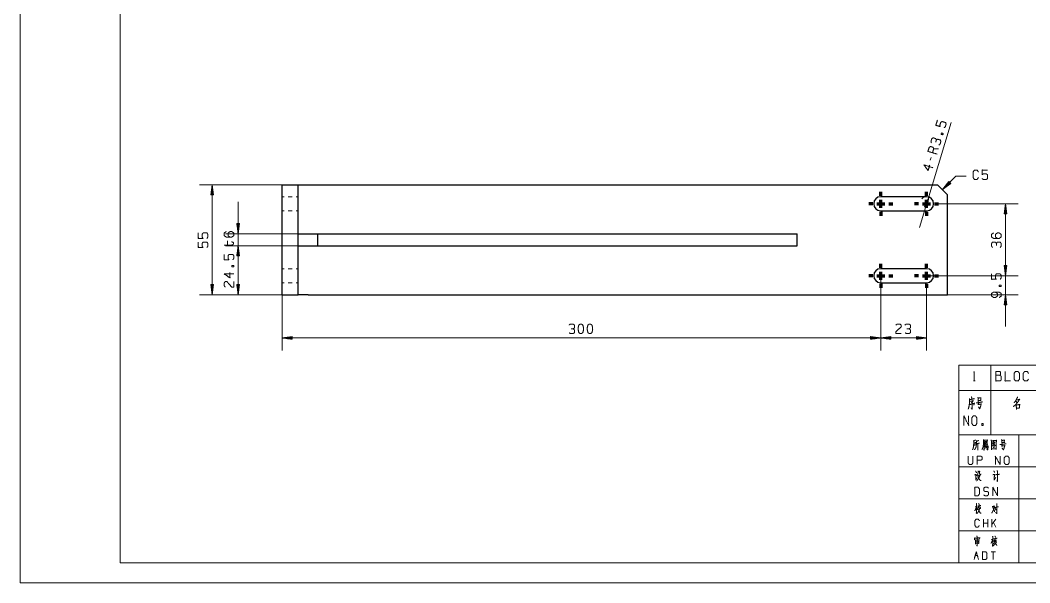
# Model space of a CAD drawing. Header units: millimetres. Extents: x 0 to 420, y 0 to 297.
# Drawn here: x 0 to 252.8, y 0 to 140.7 of the extents above; entities that cross this region are included whole.
import ezdxf

# ---------------------------------------------------------------- set-up
doc = ezdxf.new("R2010")
doc.units = ezdxf.units.MM
doc.layers.add('1', color=7, linetype='Continuous', true_color=0xffffff)

msp = doc.modelspace()

# ---------------------------------------------------------------- linework, layer by layer
at = {"layer": '1', "color": 132, "linetype": 'Continuous', "lineweight": 18}
for p, q in [((0, 297), (0, 0)), ((25, 292), (25, 5)), ((235, 37), (235, 5)), ((235, 37), (415, 37)), ((250, 37), (250, 5)), ((235, 29), (415, 29)), ((235, 21), (285, 21)), ((235, 13), (285, 13)), ((25, 5), (415, 5)), ((235, 5), (415, 5)), ((0, 0), (420, 0))]:
    msp.add_line(p, q, dxfattribs=at)
at = {"layer": '1', "color": 13, "linetype": 'Continuous', "lineweight": 18}
for p, q in [((225.17, 88.9), (233.09, 115.16)), ((234.28, 101.69), (230.93, 98.34)), ((234.28, 101.69), (236.82, 101.69)), ((65.56, 99.57), (44.89, 99.57)), ((48.07, 99.57), (47.73, 97.03)), ((47.94, 97.03), (47.94, 98.61)), ((47.99, 97.03), (47.99, 99)), ((48.04, 97.03), (48.04, 99.38)), ((48.4, 97.03), (48.07, 99.57)), ((48.07, 72.07), (48.07, 99.57)), ((48.09, 97.03), (48.09, 99.38)), ((48.14, 97.03), (48.14, 99)), ((48.19, 97.03), (48.19, 98.61)), ((232.49, 100.38), (230.93, 98.34)), ((230.93, 98.34), (232.97, 99.9)), ((232.71, 100.16), (231.05, 98.5)), ((232.75, 100.12), (231.09, 98.46)), ((232.68, 100.19), (231.29, 98.81)), ((232.78, 100.09), (231.4, 98.7)), ((232.64, 100.23), (231.53, 99.11)), ((232.82, 100.05), (231.71, 98.94)), ((232.61, 100.26), (231.76, 99.42)), ((232.57, 100.3), (232, 99.73)), ((232.86, 100.01), (232.02, 99.17)), ((232.53, 100.34), (232.24, 100.04)), ((232.89, 99.98), (232.32, 99.41)), ((232.5, 100.37), (232.47, 100.35)), ((232.5, 100.37), (232.47, 100.35)), ((232.97, 99.9), (232.49, 100.38)), ((232.93, 99.94), (232.63, 99.65)), ((232.96, 99.91), (232.94, 99.88)), ((232.96, 99.91), (232.94, 99.88)), ((47.73, 97.03), (48.4, 97.03)), ((47.74, 97.03), (47.74, 97.07)), ((47.74, 97.03), (47.74, 97.07)), ((47.79, 97.03), (47.79, 97.45)), ((47.84, 97.03), (47.84, 97.84)), ((47.89, 97.03), (47.89, 98.22)), ((48.25, 97.03), (48.25, 98.22)), ((48.3, 97.03), (48.3, 97.84)), ((48.35, 97.03), (48.35, 97.45)), ((48.4, 97.03), (48.4, 97.07)), ((48.4, 97.03), (48.4, 97.07)), ((227.46, 96.5), (226.4, 94.16)), ((226.7, 94.08), (227.38, 96.32)), ((226.75, 94.06), (227.43, 96.31)), ((227.05, 93.97), (227.46, 96.5)), ((54.56, 76.39), (54.56, 95.26)), ((226.4, 94.16), (227.05, 93.97)), ((226.41, 94.16), (226.42, 94.19)), ((226.41, 94.16), (226.42, 94.19)), ((226.46, 94.15), (226.58, 94.55)), ((226.51, 94.13), (226.74, 94.9)), ((226.55, 94.12), (226.9, 95.26)), ((226.6, 94.1), (227.06, 95.61)), ((226.65, 94.09), (227.22, 95.97)), ((226.8, 94.05), (227.36, 95.92)), ((226.85, 94.03), (227.3, 95.54)), ((226.9, 94.02), (227.24, 95.16)), ((226.94, 94), (227.18, 94.77)), ((226.99, 93.99), (227.11, 94.39)), ((227.04, 93.97), (227.05, 94)), ((227.04, 93.97), (227.05, 94)), ((229.95, 94.82), (249.86, 94.82)), ((246.69, 94.82), (246.36, 92.28)), ((246.56, 92.28), (246.56, 93.86)), ((246.61, 92.28), (246.61, 94.25)), ((246.66, 92.28), (246.66, 94.63)), ((247.02, 92.28), (246.69, 94.82)), ((246.69, 76.82), (246.69, 94.82)), ((246.71, 92.28), (246.71, 94.63)), ((246.77, 92.28), (246.77, 94.25)), ((246.82, 92.28), (246.82, 93.86)), ((246.36, 92.28), (246.36, 92.32)), ((246.36, 92.28), (246.36, 92.32)), ((246.36, 92.28), (247.02, 92.28)), ((246.41, 92.28), (246.41, 92.7)), ((246.46, 92.28), (246.46, 93.09)), ((246.51, 92.28), (246.51, 93.47)), ((246.87, 92.28), (246.87, 93.47)), ((246.92, 92.28), (246.92, 93.09)), ((246.97, 92.28), (246.97, 92.7)), ((247.02, 92.28), (247.02, 92.32)), ((247.02, 92.28), (247.02, 92.32)), ((54.22, 89.86), (54.56, 87.32)), ((54.89, 89.86), (54.22, 89.86)), ((54.23, 89.86), (54.23, 89.83)), ((54.23, 89.86), (54.23, 89.83)), ((54.28, 89.86), (54.28, 89.45)), ((54.33, 89.86), (54.33, 89.06)), ((54.38, 89.86), (54.38, 88.67)), ((54.43, 89.86), (54.43, 88.29)), ((54.48, 89.86), (54.48, 87.9)), ((54.53, 89.86), (54.53, 87.52)), ((54.56, 87.32), (54.89, 89.86)), ((54.58, 89.86), (54.58, 87.52)), ((54.63, 89.86), (54.63, 87.9)), ((54.69, 89.86), (54.69, 88.29)), ((54.74, 89.86), (54.74, 88.67)), ((54.79, 89.86), (54.79, 89.06)), ((54.84, 89.86), (54.84, 89.45)), ((54.89, 89.86), (54.89, 89.83)), ((54.89, 89.86), (54.89, 89.83)), ((74.56, 87.32), (51.38, 87.32)), ((74.56, 84.32), (51.38, 84.32)), ((69.56, 84.32), (51.38, 84.32)), ((54.56, 84.32), (54.22, 81.78)), ((54.56, 84.32), (54.22, 81.78)), ((54.48, 81.78), (54.48, 83.75)), ((54.48, 81.78), (54.48, 83.75)), ((54.53, 81.78), (54.53, 84.13)), ((54.53, 81.78), (54.53, 84.13)), ((54.89, 81.78), (54.56, 84.32)), ((54.89, 81.78), (54.56, 84.32)), ((54.56, 72.07), (54.56, 84.32)), ((54.58, 81.78), (54.58, 84.13)), ((54.58, 81.78), (54.58, 84.13)), ((54.63, 81.78), (54.63, 83.75)), ((54.63, 81.78), (54.63, 83.75)), ((246.69, 84.76), (246.69, 64.14)), ((54.22, 81.78), (54.89, 81.78)), ((54.22, 81.78), (54.89, 81.78)), ((54.23, 81.78), (54.23, 81.82)), ((54.23, 81.78), (54.23, 81.82)), ((54.23, 81.78), (54.23, 81.82)), ((54.23, 81.78), (54.23, 81.82)), ((54.28, 81.78), (54.28, 82.2)), ((54.28, 81.78), (54.28, 82.2)), ((54.33, 81.78), (54.33, 82.59)), ((54.33, 81.78), (54.33, 82.59)), ((54.38, 81.78), (54.38, 82.97)), ((54.38, 81.78), (54.38, 82.97)), ((54.43, 81.78), (54.43, 83.36)), ((54.43, 81.78), (54.43, 83.36)), ((54.69, 81.78), (54.69, 83.36)), ((54.69, 81.78), (54.69, 83.36)), ((54.74, 81.78), (54.74, 82.97)), ((54.74, 81.78), (54.74, 82.97)), ((54.79, 81.78), (54.79, 82.59)), ((54.79, 81.78), (54.79, 82.59)), ((54.84, 81.78), (54.84, 82.2)), ((54.84, 81.78), (54.84, 82.2)), ((54.89, 81.78), (54.89, 81.82)), ((54.89, 81.78), (54.89, 81.82)), ((54.89, 81.78), (54.89, 81.82)), ((54.89, 81.78), (54.89, 81.82)), ((246.36, 79.36), (246.36, 79.33)), ((246.36, 79.36), (246.36, 79.33)), ((246.36, 79.36), (246.69, 76.82)), ((247.02, 79.36), (246.36, 79.36)), ((246.36, 79.36), (246.36, 79.33)), ((246.36, 79.36), (246.36, 79.33)), ((246.36, 79.36), (246.69, 76.82)), ((247.02, 79.36), (246.36, 79.36)), ((246.41, 79.36), (246.41, 78.95)), ((246.41, 79.36), (246.41, 78.95)), ((246.46, 79.36), (246.46, 78.56)), ((246.46, 79.36), (246.46, 78.56)), ((246.51, 79.36), (246.51, 78.17)), ((246.51, 79.36), (246.51, 78.17)), ((246.56, 79.36), (246.56, 77.79)), ((246.56, 79.36), (246.56, 77.79)), ((246.61, 79.36), (246.61, 77.4)), ((246.61, 79.36), (246.61, 77.4)), ((246.66, 79.36), (246.66, 77.02)), ((246.66, 79.36), (246.66, 77.02)), ((246.69, 76.82), (247.02, 79.36)), ((246.69, 76.82), (247.02, 79.36)), ((246.71, 79.36), (246.71, 77.02)), ((246.71, 79.36), (246.71, 77.02)), ((246.77, 79.36), (246.77, 77.4)), ((246.77, 79.36), (246.77, 77.4)), ((246.82, 79.36), (246.82, 77.79)), ((246.82, 79.36), (246.82, 77.79)), ((246.87, 79.36), (246.87, 78.17)), ((246.87, 79.36), (246.87, 78.17)), ((246.92, 79.36), (246.92, 78.56)), ((246.92, 79.36), (246.92, 78.56)), ((246.97, 79.36), (246.97, 78.95)), ((246.97, 79.36), (246.97, 78.95)), ((247.02, 79.36), (247.02, 79.33)), ((247.02, 79.36), (247.02, 79.33)), ((247.02, 79.36), (247.02, 79.33)), ((247.02, 79.36), (247.02, 79.33)), ((215.45, 76.82), (215.45, 58.07)), ((226.95, 76.82), (249.86, 76.82)), ((226.95, 76.82), (249.86, 76.82)), ((47.73, 74.61), (48.07, 72.07)), ((48.4, 74.61), (47.73, 74.61)), ((47.74, 74.61), (47.74, 74.58)), ((47.74, 74.61), (47.74, 74.58)), ((47.79, 74.61), (47.79, 74.2)), ((47.84, 74.61), (47.84, 73.81)), ((47.89, 74.61), (47.89, 73.42)), ((47.94, 74.61), (47.94, 73.04)), ((47.99, 74.61), (47.99, 72.65)), ((48.04, 74.61), (48.04, 72.27)), ((48.07, 72.07), (48.4, 74.61)), ((48.09, 74.61), (48.09, 72.27)), ((48.14, 74.61), (48.14, 72.65)), ((48.19, 74.61), (48.19, 73.04)), ((48.25, 74.61), (48.25, 73.42)), ((48.3, 74.61), (48.3, 73.81)), ((48.35, 74.61), (48.35, 74.2)), ((48.4, 74.61), (48.4, 74.58)), ((48.4, 74.61), (48.4, 74.58)), ((54.22, 74.61), (54.56, 72.07)), ((54.89, 74.61), (54.22, 74.61)), ((54.23, 74.61), (54.23, 74.58)), ((54.23, 74.61), (54.23, 74.58)), ((54.28, 74.61), (54.28, 74.2)), ((54.33, 74.61), (54.33, 73.81)), ((54.38, 74.61), (54.38, 73.42)), ((54.43, 74.61), (54.43, 73.04)), ((54.48, 74.61), (54.48, 72.65)), ((54.53, 74.61), (54.53, 72.27)), ((54.56, 72.07), (54.89, 74.61)), ((54.58, 74.61), (54.58, 72.27)), ((54.63, 74.61), (54.63, 72.65)), ((54.69, 74.61), (54.69, 73.04)), ((54.74, 74.61), (54.74, 73.42)), ((54.79, 74.61), (54.79, 73.81)), ((54.84, 74.61), (54.84, 74.2)), ((54.89, 74.61), (54.89, 74.58)), ((54.89, 74.61), (54.89, 74.58)), ((215.45, 73.82), (215.45, 58.07)), ((226.95, 73.82), (226.95, 58.07)), ((65.56, 72.07), (44.89, 72.07)), ((72.06, 72.07), (51.38, 72.07)), ((65.56, 72.07), (65.56, 58.07)), ((232.2, 72.07), (249.86, 72.07)), ((246.69, 72.07), (246.36, 69.53)), ((246.56, 69.53), (246.56, 71.11)), ((246.61, 69.53), (246.61, 71.5)), ((246.66, 69.53), (246.66, 71.88)), ((247.02, 69.53), (246.69, 72.07)), ((246.71, 69.53), (246.71, 71.88)), ((246.77, 69.53), (246.77, 71.5)), ((246.82, 69.53), (246.82, 71.11)), ((246.36, 69.53), (246.36, 69.57)), ((246.36, 69.53), (246.36, 69.57)), ((246.36, 69.53), (247.02, 69.53)), ((246.41, 69.53), (246.41, 69.95)), ((246.46, 69.53), (246.46, 70.34)), ((246.51, 69.53), (246.51, 70.72)), ((246.87, 69.53), (246.87, 70.72)), ((246.92, 69.53), (246.92, 70.34)), ((246.97, 69.53), (246.97, 69.95)), ((247.02, 69.53), (247.02, 69.57)), ((247.02, 69.53), (247.02, 69.57)), ((68.1, 61.58), (65.56, 61.24)), ((65.56, 61.24), (68.1, 60.91)), ((215.45, 61.24), (65.56, 61.24)), ((68.1, 61.27), (65.76, 61.27)), ((68.1, 61.22), (65.76, 61.22)), ((68.1, 61.32), (66.14, 61.32)), ((68.1, 61.16), (66.14, 61.16)), ((68.1, 61.37), (66.53, 61.37)), ((68.1, 61.11), (66.53, 61.11)), ((68.1, 61.42), (66.91, 61.42)), ((68.1, 61.06), (66.91, 61.06)), ((68.1, 61.47), (67.3, 61.47)), ((68.1, 61.01), (67.3, 61.01)), ((68.1, 61.52), (67.68, 61.52)), ((68.1, 60.96), (67.68, 60.96)), ((68.1, 61.57), (68.07, 61.57)), ((68.1, 61.57), (68.07, 61.57)), ((68.1, 60.91), (68.07, 60.91)), ((68.1, 60.91), (68.07, 60.91)), ((68.1, 60.91), (68.1, 61.58)), ((212.91, 61.58), (212.91, 60.91)), ((215.45, 61.24), (212.91, 61.58)), ((212.91, 61.57), (212.95, 61.57)), ((212.91, 61.57), (212.95, 61.57)), ((212.91, 61.52), (213.33, 61.52)), ((212.91, 61.47), (213.72, 61.47)), ((212.91, 61.42), (214.1, 61.42)), ((212.91, 61.37), (214.49, 61.37)), ((212.91, 61.32), (214.87, 61.32)), ((212.91, 61.27), (215.26, 61.27)), ((212.91, 60.91), (215.45, 61.24)), ((212.91, 61.22), (215.26, 61.22)), ((212.91, 61.16), (214.87, 61.16)), ((212.91, 61.11), (214.49, 61.11)), ((212.91, 61.06), (214.1, 61.06)), ((212.91, 61.01), (213.72, 61.01)), ((212.91, 60.96), (213.33, 60.96)), ((212.91, 60.91), (212.95, 60.91)), ((212.91, 60.91), (212.95, 60.91)), ((217.99, 61.58), (215.45, 61.24)), ((215.45, 61.24), (217.99, 60.91)), ((215.45, 61.24), (226.95, 61.24)), ((217.99, 61.27), (215.65, 61.27)), ((217.99, 61.22), (215.65, 61.22)), ((217.99, 61.32), (216.03, 61.32)), ((217.99, 61.16), (216.03, 61.16)), ((217.99, 61.37), (216.42, 61.37)), ((217.99, 61.11), (216.42, 61.11)), ((217.99, 61.42), (216.8, 61.42)), ((217.99, 61.06), (216.8, 61.06)), ((217.99, 61.47), (217.19, 61.47)), ((217.99, 61.01), (217.19, 61.01)), ((217.99, 61.52), (217.58, 61.52)), ((217.99, 60.96), (217.58, 60.96)), ((217.99, 61.57), (217.96, 61.57)), ((217.99, 61.57), (217.96, 61.57)), ((217.99, 60.91), (217.96, 60.91)), ((217.99, 60.91), (217.96, 60.91)), ((217.99, 60.91), (217.99, 61.58)), ((224.41, 61.58), (224.41, 60.91)), ((226.95, 61.24), (224.41, 61.58)), ((224.41, 61.57), (224.45, 61.57)), ((224.41, 61.57), (224.45, 61.57)), ((224.41, 61.52), (224.83, 61.52)), ((224.41, 61.47), (225.22, 61.47)), ((224.41, 61.42), (225.6, 61.42)), ((224.41, 61.37), (225.99, 61.37)), ((224.41, 61.32), (226.37, 61.32)), ((224.41, 61.27), (226.76, 61.27)), ((224.41, 60.91), (226.95, 61.24)), ((224.41, 61.22), (226.76, 61.22)), ((224.41, 61.16), (226.37, 61.16)), ((224.41, 61.11), (225.99, 61.11)), ((224.41, 61.06), (225.6, 61.06)), ((224.41, 61.01), (225.22, 61.01)), ((224.41, 60.96), (224.83, 60.96)), ((224.41, 60.91), (224.45, 60.91)), ((224.41, 60.91), (224.45, 60.91))]:
    msp.add_line(p, q, dxfattribs=at)
at = {"layer": '1', "color": 95, "linetype": 'Continuous', "lineweight": 18}
for p, q in [((228.04, 106.36), (227.85, 105.72)), ((229.94, 108.51), (228.7, 108.54)), ((51.89, 84.21), (51.89, 85.54)), ((235, 54.46), (243, 54.46)), ((235, 54.46), (235, 48.11)), ((243, 54.46), (243, 48.11)), ((243, 54.46), (283, 54.46)), ((235, 48.11), (243, 48.11)), ((235, 48.11), (235, 37)), ((238.67, 50.48), (239.09, 50.48)), ((243, 48.11), (243, 37)), ((243, 48.11), (283, 48.11)), ((235, 37), (243, 37)), ((243, 37), (283, 37)), ((241.5, 33.66), (242.04, 33.81)), ((241.79, 35.05), (241.78, 33.74)), ((239.62, 19.15), (239.06, 19.01)), ((239.43, 18.9), (239.63, 18.63)), ((241.17, 13.94), (241.17, 15.91)), ((242.28, 13.94), (242.28, 15.91)), ((244.25, 15.91), (243.29, 14.54)), ((243.29, 13.94), (243.29, 15.91)), ((242.28, 14.94), (241.17, 14.94)), ((244.25, 13.94), (243.7, 15.12)), ((239.32, 10.28), (239.85, 10.36)), ((243.7, 10.96), (243.12, 10.84)), ((243.49, 10.67), (243.68, 10.43)), ((244.18, 7.77), (243.07, 7.77)), ((243.62, 7.77), (243.62, 5.8)), ((239.1, 6.79), (239.66, 6.79))]:
    msp.add_line(p, q, dxfattribs=at)
at = {"layer": '1', "color": 30, "linetype": 'Continuous', "lineweight": 25}
for p, q in [((65.56, 99.57), (69.56, 99.57)), ((65.56, 72.07), (65.56, 99.57)), ((69.56, 72.07), (69.56, 99.57)), ((72.06, 99.57), (229.7, 99.57)), ((232.2, 97.07), (229.7, 99.57)), ((226.95, 96.57), (215.45, 96.57)), ((232.2, 72.07), (232.2, 97.07)), ((215.45, 93.07), (226.95, 93.07)), ((69.56, 87.32), (74.56, 87.32)), ((74.56, 87.32), (194.56, 87.32)), ((74.56, 84.32), (74.56, 87.32)), ((194.56, 84.32), (194.56, 87.32)), ((69.56, 84.32), (74.56, 84.32)), ((74.56, 84.32), (194.56, 84.32)), ((226.95, 78.57), (215.45, 78.57)), ((215.45, 75.07), (226.95, 75.07)), ((65.56, 72.07), (69.56, 72.07)), ((72.06, 72.07), (232.2, 72.07))]:
    msp.add_line(p, q, dxfattribs=at)
at = {"layer": '1', "color": 43, "linetype": 'Continuous', "lineweight": 18}
for p, q in [((66.06, 96.57), (65.56, 96.57)), ((68.06, 96.57), (67.06, 96.57)), ((69.56, 96.57), (69.06, 96.57)), ((65.56, 93.07), (66.06, 93.07)), ((67.06, 93.07), (68.06, 93.07)), ((69.06, 93.07), (69.56, 93.07)), ((66.06, 78.57), (65.56, 78.57)), ((68.06, 78.57), (67.06, 78.57)), ((69.56, 78.57), (69.06, 78.57)), ((65.56, 75.07), (66.06, 75.07)), ((67.06, 75.07), (68.06, 75.07)), ((69.06, 75.07), (69.56, 75.07))]:
    msp.add_line(p, q, dxfattribs=at)
at = {"layer": '1', "color": 252, "linetype": 'Continuous', "lineweight": 70}
for p, q in [((215.45, 96.82), (215.45, 97.82)), ((226.95, 96.82), (226.95, 97.82)), ((213.45, 94.82), (212.45, 94.82)), ((214.45, 94.82), (216.45, 94.82)), ((215.45, 93.82), (215.45, 95.82)), ((217.45, 94.82), (218.45, 94.82)), ((224.95, 94.82), (223.95, 94.82)), ((225.95, 94.82), (227.95, 94.82)), ((226.95, 93.82), (226.95, 95.82)), ((228.95, 94.82), (229.95, 94.82)), ((215.45, 92.82), (215.45, 91.82)), ((226.95, 92.82), (226.95, 91.82)), ((215.45, 78.82), (215.45, 79.82)), ((226.95, 78.82), (226.95, 79.82)), ((213.45, 76.82), (212.45, 76.82)), ((214.45, 76.82), (216.45, 76.82)), ((215.45, 75.82), (215.45, 77.82)), ((217.45, 76.82), (218.45, 76.82)), ((224.95, 76.82), (223.95, 76.82)), ((225.95, 76.82), (227.95, 76.82)), ((226.95, 75.82), (226.95, 77.82)), ((228.95, 76.82), (229.95, 76.82)), ((215.45, 74.82), (215.45, 73.82)), ((226.95, 74.82), (226.95, 73.82))]:
    msp.add_line(p, q, dxfattribs=at)
at = {"layer": '1', "color": 30, "linetype": 'Continuous', "lineweight": 25}
for centre, start, end in [((215.45, 94.82), 90, 270), ((226.95, 94.82), 270, 90), ((215.45, 76.82), 90, 270), ((226.95, 76.82), 270, 90)]:
    msp.add_arc(centre, 1.75, start, end, dxfattribs=at)
at = {"layer": '1', "color": 13, "linetype": 'Continuous', "lineweight": 18}
msp.add_arc((226.95, 94.82), 1.75, 90, 134.3435, dxfattribs=at)
at = {"layer": '1', "color": 95, "linetype": 'Continuous', "lineweight": 18}
for points, knots in [([(231.31, 113.81), (231.62, 114.07), (231.82, 114.73), (231.7, 115.12), (230.79, 115.39), (230.46, 115.14), (230.26, 114.48), (230.37, 114.1), (229.25, 114.44), (229.64, 115.74)], [0, 0, 0.062228, 0.168344, 0.23057, 0.376815, 0.441265, 0.547381, 0.609609, 0.790491, 1, 1]), ([(229.36, 110.72), (229.24, 111.11), (228.54, 111.31), (228.23, 111.06), (228.03, 110.4), (228.15, 110.01)], [0, 0, 0.153878, 0.429853, 0.583728, 0.846126, 1, 1]), ([(231.01, 112.06), (231.11, 112.38), (230.66, 112.52), (230.56, 112.2), (231.01, 112.06)], [0, 0, 0.207085, 0.5, 0.707085, 1, 1]), ([(229.56, 107.23), (227.28, 107.91), (227.57, 108.88), (227.89, 109.14), (228.58, 108.93), (228.7, 108.54), (228.41, 107.57)], [0, 0, 0.400952, 0.571036, 0.639279, 0.761674, 0.829917, 1, 1]), ([(230, 109.47), (230.31, 109.71), (230.5, 110.37), (230.39, 110.76), (229.69, 110.97), (229.36, 110.72), (229.21, 110.23)], [0, 0, 0.124116, 0.343686, 0.472445, 0.703375, 0.836733, 1, 1]), ([(227.72, 104.43), (227.33, 103.14), (226.26, 104.52), (228.53, 103.83)], [0, 0, 0.245869, 0.565296, 1, 1]), ([(239.91, 101.35), (239.57, 100.87), (238.92, 100.87), (238.58, 101.35), (238.58, 102.77), (238.92, 103.25), (239.59, 103.25), (239.93, 102.77)], [0, 0, 0.114567, 0.243366, 0.357935, 0.638584, 0.753154, 0.885433, 1, 1]), ([(240.84, 101.1), (241.18, 100.87), (241.87, 100.87), (242.2, 101.1), (242.2, 102.05), (241.87, 102.3), (241.18, 102.3), (240.84, 102.07), (240.84, 103.25), (242.2, 103.25)], [0, 0, 0.062229, 0.168345, 0.230571, 0.376816, 0.441264, 0.547379, 0.609609, 0.79049, 1, 1]), ([(46.75, 86.14), (46.97, 86.48), (46.97, 87.17), (46.75, 87.5), (45.8, 87.5), (45.55, 87.17), (45.55, 86.48), (45.77, 86.14), (44.6, 86.14), (44.6, 87.5)], [0, 0, 0.062228, 0.168343, 0.230571, 0.376816, 0.441265, 0.547381, 0.609609, 0.79049, 1, 1]), ([(52.52, 86.49), (52.04, 86.81), (52.04, 87.5), (52.52, 87.83), (52.99, 87.83), (53.47, 87.5), (53.47, 86.81), (52.99, 86.49), (51.57, 86.49), (51.09, 86.81), (51.09, 87.5), (51.57, 87.83)], [0, 0, 0.076963, 0.169761, 0.248073, 0.312018, 0.39033, 0.483128, 0.560091, 0.751927, 0.82889, 0.921688, 1, 1]), ([(244.65, 86.16), (244.17, 86.48), (244.17, 87.17), (244.65, 87.5), (245.12, 87.5), (245.6, 87.17), (245.6, 86.48), (245.12, 86.16), (243.7, 86.16), (243.22, 86.48), (243.22, 87.17), (243.7, 87.5)], [0, 0, 0.076963, 0.16976, 0.248072, 0.312019, 0.39033, 0.483128, 0.560091, 0.751928, 0.828891, 0.921688, 1, 1]), ([(46.75, 83.87), (46.97, 84.2), (46.97, 84.89), (46.75, 85.23), (45.8, 85.23), (45.55, 84.89), (45.55, 84.2), (45.77, 83.87), (44.6, 83.87), (44.6, 85.23)], [0, 0, 0.062228, 0.168344, 0.230572, 0.376816, 0.441265, 0.547381, 0.609609, 0.79049, 1, 1]), ([(52.89, 85.29), (53.24, 85.2), (53.44, 85.01), (53.44, 84.76), (53.24, 84.55), (52.89, 84.48), (51.07, 84.48)], [0, 0, 0.107405, 0.190395, 0.264021, 0.350759, 0.456999, 1, 1]), ([(244.4, 84.89), (244.17, 85.23), (243.45, 85.23), (243.22, 84.89), (243.22, 84.2), (243.45, 83.87)], [0, 0, 0.153874, 0.429852, 0.583727, 0.846126, 1, 1]), ([(245.37, 83.88), (245.6, 84.2), (245.6, 84.89), (245.37, 85.23), (244.65, 85.23), (244.4, 84.89), (244.4, 84.38)], [0, 0, 0.124121, 0.343689, 0.472447, 0.703378, 0.836731, 1, 1]), ([(53.24, 80.79), (53.47, 81.13), (53.47, 81.82), (53.24, 82.15), (52.29, 82.15), (52.04, 81.82), (52.04, 81.13), (52.27, 80.79), (51.09, 80.79), (51.09, 82.15)], [0, 0, 0.062228, 0.168344, 0.230571, 0.376816, 0.441265, 0.547381, 0.609609, 0.79049, 1, 1]), ([(53.47, 79.03), (53.47, 79.37), (52.99, 79.37), (52.99, 79.03), (53.47, 79.03)], [0, 0, 0.207088, 0.5, 0.707088, 1, 1]), ([(52.52, 77.6), (52.52, 76.26), (51.09, 77.27), (53.47, 77.27)], [0, 0, 0.245869, 0.565295, 1, 1]), ([(245.37, 75.91), (245.6, 76.24), (245.6, 76.93), (245.37, 77.27), (244.42, 77.27), (244.17, 76.93), (244.17, 76.24), (244.4, 75.91), (243.22, 75.91), (243.22, 77.27)], [0, 0, 0.062228, 0.168344, 0.230572, 0.376816, 0.441265, 0.547381, 0.609608, 0.790489, 1, 1]), ([(51.32, 73.98), (51.09, 74.3), (51.09, 74.99), (51.32, 75.33), (51.79, 75.33), (52.99, 73.96), (53.47, 73.98), (53.47, 75.33)], [0, 0, 0.069693, 0.192977, 0.265273, 0.350228, 0.674741, 0.759753, 1, 1]), ([(245.6, 74.14), (245.6, 74.48), (245.12, 74.48), (245.12, 74.14), (245.6, 74.14)], [0, 0, 0.207091, 0.5, 0.707091, 1, 1]), ([(245.12, 71.37), (245.6, 71.69), (245.6, 72.38), (245.12, 72.71), (243.7, 72.71), (243.22, 72.38), (243.22, 71.69), (243.7, 71.37), (244.17, 71.35), (244.65, 71.69), (244.65, 72.38), (244.17, 72.71)], [0, 0, 0.076856, 0.169524, 0.247727, 0.439297, 0.5175, 0.610169, 0.687024, 0.750926, 0.829129, 0.921797, 1, 1]), ([(138.44, 63.53), (138.77, 63.76), (138.77, 64.48), (138.44, 64.71), (137.75, 64.71), (137.41, 64.48)], [0, 0, 0.153874, 0.429854, 0.583729, 0.846126, 1, 1]), ([(137.43, 62.56), (137.75, 62.33), (138.44, 62.33), (138.77, 62.56), (138.77, 63.28), (138.44, 63.53), (137.92, 63.53)], [0, 0, 0.124121, 0.343687, 0.472445, 0.703376, 0.836731, 1, 1]), ([(140.54, 62.33), (140.87, 62.58), (141.05, 63.28), (141.05, 63.76), (140.87, 64.48), (140.54, 64.71), (140.2, 64.71), (139.86, 64.48), (139.69, 63.76), (139.71, 63.28), (139.86, 62.58), (140.2, 62.33), (140.54, 62.33)], [0, 0, 0.067526, 0.183971, 0.260583, 0.380943, 0.446141, 0.500306, 0.565504, 0.685864, 0.762529, 0.87831, 0.945835, 1, 1]), ([(142.81, 62.33), (143.15, 62.58), (143.33, 63.28), (143.33, 63.76), (143.15, 64.48), (142.81, 64.71), (142.48, 64.71), (142.14, 64.48), (141.96, 63.76), (141.98, 63.28), (142.14, 62.58), (142.48, 62.33), (142.81, 62.33)], [0, 0, 0.067526, 0.183971, 0.260583, 0.380944, 0.446142, 0.500306, 0.565504, 0.685864, 0.762529, 0.87831, 0.945835, 1, 1]), ([(219.26, 64.48), (219.58, 64.71), (220.27, 64.71), (220.61, 64.48), (220.61, 64.01), (219.24, 62.81), (219.26, 62.33), (220.61, 62.33)], [0, 0, 0.069691, 0.192976, 0.265273, 0.350228, 0.674741, 0.759753, 1, 1]), ([(222.55, 63.53), (222.88, 63.76), (222.88, 64.48), (222.55, 64.71), (221.86, 64.71), (221.52, 64.48)], [0, 0, 0.153877, 0.429856, 0.583733, 0.846129, 1, 1]), ([(221.54, 62.56), (221.86, 62.33), (222.55, 62.33), (222.88, 62.56), (222.88, 63.28), (222.55, 63.53), (222.03, 63.53)], [0, 0, 0.124118, 0.343685, 0.472446, 0.703377, 0.836734, 1, 1]), ([(238.74, 52.65), (238.88, 52.85), (238.88, 50.48)], [0, 0, 0.093491, 1, 1]), ([(244.3, 51.9), (244.3, 52.85), (245.31, 52.85), (245.47, 52.63), (245.47, 52.15), (245.31, 51.9), (244.3, 51.9), (244.3, 50.48), (245.29, 50.48), (245.62, 50.7), (245.62, 51.68), (245.31, 51.9)], [0, 0, 0.115917, 0.238846, 0.272468, 0.330427, 0.366584, 0.489512, 0.663388, 0.78416, 0.833484, 0.952452, 1, 1]), ([(246.58, 52.85), (246.58, 50.48), (247.92, 50.48)], [0, 0, 0.638733, 1, 1]), ([(249.19, 50.48), (249.86, 50.48), (250.2, 50.95), (250.2, 52.38), (249.86, 52.85), (249.19, 52.85), (248.83, 52.38), (248.83, 50.95), (249.19, 50.48)], [0, 0, 0.102684, 0.191619, 0.409477, 0.498411, 0.601095, 0.691619, 0.909477, 1, 1]), ([(252.45, 50.95), (252.12, 50.48), (251.46, 50.48), (251.13, 50.95), (251.13, 52.38), (251.46, 52.85), (252.14, 52.85), (252.47, 52.38)], [0, 0, 0.11457, 0.243368, 0.357935, 0.638584, 0.753151, 0.88543, 1, 1]), ([(237.64, 46.1), (237.67, 45.8), (237.67, 45.4), (237.66, 45.05), (237.63, 44.58), (237.58, 44.23), (237.45, 43.73), (237.39, 43.53), (237.34, 43.4)], [0, 0, 0.110092, 0.256085, 0.383957, 0.5577, 0.686593, 0.874746, 0.95125, 1, 1]), ([(237.69, 45.8), (238.9, 46.05), (238.83, 46.08), (238.69, 46)], [0, 0, 0.844337, 0.890571, 1, 1]), ([(237.91, 45.37), (238.63, 45.58), (238.63, 45.62), (238.28, 45.02), (238.33, 44.93), (238.18, 45.15)], [0, 0, 0.399217, 0.42587, 0.794862, 0.853779, 1, 1]), ([(238.13, 46.5), (238.24, 46.3), (238.28, 46.2), (238.3, 46.1)], [0, 0, 0.518666, 0.769903, 1, 1]), ([(239.78, 46.47), (239.84, 46.18), (239.84, 45.3), (239.84, 45.53), (240.59, 45.65), (240.47, 45.65), (240.5, 46.28), (240.51, 46.38), (240.54, 46.3), (240.43, 46.28), (239.84, 46.18)], [0, 0, 0.080215, 0.309219, 0.368106, 0.567901, 0.600755, 0.764536, 0.791028, 0.812305, 0.841788, 1, 1]), ([(249.44, 45.75), (249.5, 45.73), (250.29, 45.9), (250.24, 45.95), (250.1, 45.7), (249.94, 45.43), (249.78, 45.2), (249.6, 44.98), (249.41, 44.75), (249.2, 44.52), (248.97, 44.33), (248.79, 44.2), (248.65, 44.08)], [0, 0, 0.0171, 0.254607, 0.275861, 0.359626, 0.452276, 0.532639, 0.616084, 0.702807, 0.792986, 0.881826, 0.944957, 1, 1]), ([(249.69, 46.53), (249.67, 46.35), (249.46, 45.95), (249.34, 45.7), (249.2, 45.48), (249.02, 45.23), (248.84, 45.05)], [0, 0, 0.101776, 0.36375, 0.525156, 0.678923, 0.856077, 1, 1]), ([(237.77, 44.58), (238.91, 44.9), (238.9, 44.98), (238.77, 44.45)], [0, 0, 0.658858, 0.701264, 1, 1]), ([(238.35, 44.73), (238.36, 43.8), (238.36, 43.53), (238.35, 43.4), (238.07, 43.75), (238.33, 43.45)], [0, 0, 0.42491, 0.551214, 0.609076, 0.815631, 1, 1]), ([(239.35, 45.02), (239.56, 45.02), (239.96, 45.08), (240.97, 45.25), (240.86, 45.28), (240.7, 45.23)], [0, 0, 0.106701, 0.321702, 0.85493, 0.913855, 1, 1]), ([(239.95, 45.08), (239.84, 44.48), (239.81, 44.58), (240.64, 44.73), (240.59, 44.83), (240.59, 44.73), (240.5, 44.3), (240.43, 44.03), (240.36, 43.8), (240.29, 43.63), (240.25, 43.5), (240.22, 43.48), (239.93, 44.05), (240.23, 43.53)], [0, 0, 0.140876, 0.165081, 0.360229, 0.385754, 0.40885, 0.509385, 0.574531, 0.629565, 0.672502, 0.70335, 0.712616, 0.860567, 1, 1]), ([(249.25, 45.48), (249.28, 45.45), (249.48, 45.23), (249.5, 45.1), (249.43, 45.28)], [0, 0, 0.066034, 0.519579, 0.712126, 1, 1]), ([(249.34, 44.58), (249.37, 44.5), (249.41, 43.88), (249.43, 43.8), (249.43, 43.35), (249.41, 43.55), (249.41, 43.63), (250.27, 43.75), (250.17, 43.75), (250.26, 44.68), (250.29, 44.63), (250.24, 44.6), (249.39, 44.45)], [0, 0, 0.018828, 0.160989, 0.178489, 0.280681, 0.326276, 0.343309, 0.542028, 0.566109, 0.777127, 0.791032, 0.804344, 1, 1]), ([(236.28, 39.36), (236.28, 41.74), (237.47, 39.36), (237.47, 41.74)], [0, 0, 0.320621, 0.679379, 1, 1]), ([(238.6, 39.36), (239.2, 39.36), (239.5, 39.84), (239.5, 41.26), (239.2, 41.74), (238.6, 41.74), (238.29, 41.26), (238.29, 39.84), (238.6, 39.36)], [0, 0, 0.094594, 0.183574, 0.409674, 0.498654, 0.593248, 0.683574, 0.909674, 1, 1]), ([(240.77, 39.36), (241.07, 39.36), (241.07, 39.84), (240.77, 39.84), (240.77, 39.36)], [0, 0, 0.192791, 0.5, 0.692791, 1, 1]), ([(239.2, 35.73), (239.14, 35.69), (238.72, 35.4), (238.69, 35.58), (238.73, 35.4), (238.73, 34.83), (238.72, 34.47), (238.7, 34.23), (238.67, 33.99), (238.62, 33.77), (238.56, 33.55), (238.48, 33.39), (238.42, 33.26)], [0, 0, 0.024363, 0.186803, 0.243942, 0.302154, 0.485023, 0.597668, 0.675195, 0.753199, 0.825098, 0.898191, 0.953346, 1, 1]), ([(239.94, 35.64), (239.69, 35.47), (239.45, 35.4), (239.42, 35.58), (239.45, 35.31), (239.44, 35.05), (239.42, 34.76), (239.4, 34.52), (239.37, 34.3), (239.34, 34.05), (239.3, 33.88), (239.22, 33.74), (239.14, 33.59), (239.06, 33.46), (238.98, 33.35), (238.9, 33.26)], [0, 0, 0.096323, 0.172941, 0.229419, 0.31342, 0.396988, 0.487497, 0.564126, 0.634338, 0.711439, 0.768976, 0.817389, 0.871907, 0.92032, 0.962889, 1, 1]), ([(241.2, 35.84), (241.21, 35.64), (241.21, 35.29), (241.2, 34.96), (241.18, 34.74), (241.15, 34.45), (241.11, 34.21), (241.06, 33.94), (241, 33.74), (240.92, 33.55), (240.79, 33.3)], [0, 0, 0.076501, 0.212087, 0.339339, 0.424292, 0.535104, 0.630036, 0.733301, 0.813244, 0.895184, 1, 1]), ([(241.25, 35.62), (242.21, 35.73), (242.17, 35.78), (242.12, 35.38), (242.2, 35.38), (241.23, 35.27)], [0, 0, 0.39108, 0.416924, 0.577585, 0.60892, 1, 1]), ([(243.12, 35.8), (243.15, 35.51), (243.18, 33.24), (243.17, 33.48), (244.27, 33.48), (244.2, 33.5), (244.04, 33.48)], [0, 0, 0.069512, 0.617083, 0.675676, 0.942511, 0.962039, 1, 1]), ([(243.17, 35.51), (244.48, 35.64), (244.43, 35.71), (244.4, 35.51), (244.38, 33.52), (244.37, 33.3), (244.26, 33.48)], [0, 0, 0.32813, 0.348326, 0.398409, 0.893176, 0.948286, 1, 1]), ([(243.68, 35.49), (243.68, 35.38), (243.54, 35.05), (243.37, 34.78), (243.29, 34.67)], [0, 0, 0.119857, 0.510439, 0.853216, 1, 1]), ([(245.69, 35.86), (245.76, 35.6), (245.76, 34.83), (245.76, 35.03), (246.51, 35.14), (246.38, 35.14), (246.41, 35.69), (246.43, 35.78), (246.46, 35.71), (246.35, 35.69), (245.76, 35.6)], [0, 0, 0.076615, 0.294118, 0.350048, 0.563217, 0.598361, 0.753969, 0.779212, 0.799823, 0.831203, 1, 1]), ([(238.76, 34.41), (238.8, 34.43), (239.15, 34.5), (239.11, 34.47), (239.15, 35.16), (239.19, 35.07), (238.75, 34.96)], [0, 0, 0.022681, 0.239273, 0.269981, 0.676983, 0.732557, 1, 1]), ([(239.44, 34.78), (240.14, 34.92), (240.09, 34.94), (240.01, 34.89)], [0, 0, 0.834819, 0.895271, 1, 1]), ([(239.79, 34.83), (239.79, 33.19), (239.78, 33.3), (239.79, 33.48)], [0, 0, 0.849785, 0.907773, 1, 1]), ([(241.29, 34.23), (241.31, 34.03), (241.32, 33.52), (241.31, 33.19), (241.29, 33.28), (241.32, 33.5)], [0, 0, 0.147471, 0.523365, 0.768668, 0.835023, 1, 1]), ([(241.32, 34.05), (242.39, 34.16), (242.35, 34.23), (242.34, 34.12), (242.29, 33.61), (242.28, 33.41), (242.21, 33.19), (242.01, 33.48), (242.23, 33.26)], [0, 0, 0.374083, 0.399749, 0.43883, 0.61759, 0.687459, 0.767887, 0.891105, 1, 1]), ([(242.2, 35.18), (242.15, 35.14), (241.76, 35.07), (241.54, 35.03), (241.34, 34.98)], [0, 0, 0.07226, 0.516589, 0.766867, 1, 1]), ([(241.42, 34.87), (241.43, 34.72), (241.46, 34.27), (241.45, 34.39), (242.18, 34.45), (242.12, 34.45), (242.17, 34.85), (242.2, 34.78), (241.43, 34.72)], [0, 0, 0.056492, 0.217482, 0.258029, 0.525926, 0.548635, 0.694164, 0.720796, 1, 1]), ([(242, 33.94), (242.06, 33.77), (242.09, 33.63)], [0, 0, 0.579215, 1, 1]), ([(243.6, 35.16), (243.66, 35.14), (244.1, 35.2), (244.06, 35.27), (243.85, 34.85), (243.7, 34.63), (243.56, 34.45), (243.42, 34.3), (243.26, 34.19)], [0, 0, 0.033928, 0.260451, 0.302015, 0.540804, 0.679359, 0.795007, 0.902031, 1, 1]), ([(243.57, 34.92), (243.62, 34.92), (244.1, 34.34), (244.27, 34.34), (244.1, 34.39), (244.02, 34.43)], [0, 0, 0.037884, 0.645156, 0.784053, 0.927468, 1, 1]), ([(243.59, 33.99), (243.79, 33.83), (243.88, 33.72)], [0, 0, 0.637944, 1, 1]), ([(243.65, 34.36), (243.82, 34.21), (243.9, 34.1)], [0, 0, 0.630834, 1, 1]), ([(245.27, 34.58), (245.48, 34.58), (245.88, 34.63), (246.88, 34.78), (246.77, 34.8), (246.61, 34.76)], [0, 0, 0.107045, 0.322389, 0.855631, 0.914429, 1, 1]), ([(245.87, 34.63), (245.76, 34.1), (245.72, 34.19), (246.55, 34.32), (246.51, 34.41), (246.51, 34.32), (246.41, 33.94), (246.35, 33.7), (246.27, 33.5), (246.21, 33.35), (246.16, 33.24), (246.13, 33.22), (245.85, 33.72), (246.15, 33.26)], [0, 0, 0.136367, 0.159976, 0.371153, 0.396349, 0.418608, 0.516111, 0.579315, 0.633124, 0.675136, 0.705359, 0.714999, 0.861275, 1, 1]), ([(237.36, 31.68), (237.36, 30), (237.64, 29.58), (238.23, 29.58), (238.54, 30), (238.54, 31.68)], [0, 0, 0.33715, 0.438599, 0.557782, 0.66285, 1, 1]), ([(239.62, 29.58), (239.62, 31.68), (240.51, 31.68), (240.81, 31.48), (240.81, 30.84), (240.49, 30.64), (239.62, 30.64)], [0, 0, 0.401145, 0.571312, 0.639588, 0.762043, 0.832818, 1, 1]), ([(244.15, 29.58), (244.15, 31.68), (245.33, 29.58), (245.33, 31.68)], [0, 0, 0.317575, 0.682425, 1, 1]), ([(246.71, 29.58), (247.3, 29.58), (247.59, 30), (247.59, 31.26), (247.3, 31.68), (246.71, 31.68), (246.39, 31.26), (246.39, 30), (246.71, 29.58)], [0, 0, 0.102684, 0.19162, 0.409478, 0.498414, 0.601098, 0.69162, 0.909478, 1, 1]), ([(239.2, 27.94), (239.39, 27.63), (239.42, 27.5)], [0, 0, 0.726452, 1, 1]), ([(239.81, 27.98), (239.82, 27.78), (239.82, 27.56), (239.79, 27.37), (239.75, 27.17), (239.68, 27.03), (239.62, 26.92), (239.54, 26.81)], [0, 0, 0.161539, 0.340478, 0.503498, 0.668955, 0.787647, 0.890428, 1, 1]), ([(239.84, 27.81), (240.26, 27.85), (240.23, 27.92), (240.18, 27.74), (240.18, 27.59), (240.18, 27.3), (240.2, 27.23), (240.23, 27.17), (240.29, 27.14), (240.37, 27.12), (240.48, 27.12), (240.54, 27.14), (240.59, 27.19)], [0, 0, 0.256861, 0.301243, 0.412007, 0.505689, 0.679669, 0.720918, 0.765306, 0.805452, 0.854617, 0.920845, 0.960991, 1, 1]), ([(243.74, 28.03), (243.93, 27.7), (243.96, 27.56)], [0, 0, 0.736529, 1, 1]), ([(244.63, 28.09), (244.65, 27.94), (244.65, 25.36), (244.63, 25.53), (244.65, 25.75)], [0, 0, 0.049515, 0.872926, 0.929447, 1, 1]), ([(238.96, 27.01), (239.39, 27.1), (239.32, 27.19), (239.31, 27.01), (239.29, 25.84), (239.21, 25.75), (239.54, 26.22)], [0, 0, 0.167422, 0.209474, 0.278414, 0.733408, 0.779231, 1, 1]), ([(239.75, 26.75), (240.35, 26.86), (240.31, 26.92), (240.17, 26.53), (240.09, 26.35), (240.01, 26.2), (239.89, 26), (239.75, 25.82), (239.6, 25.67), (239.5, 25.55), (239.4, 25.49)], [0, 0, 0.254941, 0.288363, 0.462053, 0.541623, 0.612966, 0.709673, 0.80267, 0.888733, 0.952733, 1, 1]), ([(239.73, 26.55), (239.76, 26.55), (240.34, 25.58), (240.63, 25.55), (240.34, 25.62), (240.26, 25.71)], [0, 0, 0.016597, 0.617583, 0.775731, 0.937327, 1, 1]), ([(243.51, 27.03), (243.94, 27.12), (243.91, 27.17), (243.88, 25.8), (243.82, 25.71), (244.24, 26.33)], [0, 0, 0.163595, 0.183435, 0.685805, 0.725489, 1, 1]), ([(244.15, 27.03), (245.16, 27.14), (245.1, 27.17), (244.97, 27.12)], [0, 0, 0.837047, 0.891364, 1, 1]), ([(238.98, 21.79), (239.85, 21.79), (240.17, 22.21), (240.17, 23.47), (239.85, 23.89), (238.98, 23.89), (238.98, 21.79)], [0, 0, 0.142136, 0.227161, 0.43179, 0.516816, 0.658952, 1, 1]), ([(241.23, 21.99), (241.52, 21.79), (242.13, 21.79), (242.43, 22.01), (242.43, 22.63), (242.13, 22.85), (241.54, 22.85), (241.23, 23.05), (241.23, 23.69), (241.54, 23.89), (242.13, 23.89), (242.43, 23.69)], [0, 0, 0.068036, 0.184055, 0.254519, 0.372335, 0.4428, 0.555844, 0.62637, 0.748394, 0.81892, 0.931964, 1, 1]), ([(243.51, 21.79), (243.51, 23.89), (244.69, 21.79), (244.69, 23.89)], [0, 0, 0.317575, 0.682425, 1, 1]), ([(239.41, 19.01), (239.32, 18.72), (239.22, 18.47), (239.12, 18.24), (239, 18.03)], [0, 0, 0.285939, 0.539663, 0.775435, 1, 1]), ([(239.37, 19.83), (239.44, 19.71), (239.41, 19.75), (239.41, 17.31), (239.38, 17.45), (239.41, 17.66)], [0, 0, 0.048142, 0.065074, 0.880813, 0.930182, 1, 1]), ([(240.2, 18.72), (240.22, 18.55), (240.13, 18.26), (240.04, 18.03), (239.94, 17.85), (239.76, 17.56), (239.66, 17.43), (239.53, 17.31)], [0, 0, 0.103476, 0.291956, 0.443856, 0.576191, 0.787107, 0.887318, 1, 1]), ([(239.94, 19.03), (239.92, 18.86), (239.78, 18.57), (239.68, 18.36), (239.62, 18.28)], [0, 0, 0.201933, 0.596284, 0.876828, 1, 1]), ([(239.75, 19.17), (240.49, 19.32), (240.44, 19.34), (240.36, 19.29)], [0, 0, 0.838754, 0.907252, 1, 1]), ([(239.81, 18.43), (239.85, 18.38), (240.36, 17.43), (240.64, 17.41), (240.38, 17.47), (240.3, 17.56)], [0, 0, 0.033497, 0.633662, 0.788434, 0.938664, 1, 1]), ([(239.97, 19.83), (240.06, 19.65), (240.09, 19.52), (240.09, 19.4)], [0, 0, 0.449924, 0.728677, 1, 1]), ([(240.22, 19.03), (240.39, 18.8), (240.44, 18.69), (240.49, 18.57)], [0, 0, 0.535199, 0.744449, 1, 1]), ([(243.33, 19.07), (243.98, 19.19), (243.93, 19.25), (243.89, 19.01), (243.83, 18.76), (243.77, 18.49), (243.65, 18.16), (243.52, 17.89), (243.51, 17.85), (243.39, 17.66), (243.25, 17.45)], [0, 0, 0.244428, 0.272774, 0.366789, 0.461906, 0.564547, 0.695473, 0.807142, 0.823507, 0.905515, 1, 1]), ([(243.48, 18.92), (243.87, 18.12), (243.95, 17.89), (243.96, 17.74)], [0, 0, 0.70022, 0.886543, 1, 1]), ([(244.01, 18.84), (244.05, 18.82), (244.9, 19.03), (244.84, 19.05), (244.78, 19.01)], [0, 0, 0.045965, 0.873307, 0.932104, 1, 1]), ([(244.11, 18.65), (244.24, 18.34), (244.25, 18.2)], [0, 0, 0.698424, 1, 1]), ([(244.5, 19.85), (244.53, 19.63), (244.53, 18.05), (244.55, 17.54), (244.53, 17.33), (244.52, 17.29), (244.2, 17.62), (244.52, 17.33)], [0, 0, 0.066217, 0.519982, 0.669307, 0.729162, 0.741827, 0.875056, 1, 1]), ([(240.14, 14.34), (239.87, 13.94), (239.32, 13.94), (239.05, 14.34), (239.05, 15.52), (239.32, 15.91), (239.88, 15.91), (240.16, 15.52)], [0, 0, 0.114569, 0.243366, 0.357935, 0.638584, 0.753153, 0.885431, 1, 1]), ([(238.98, 11.36), (238.98, 11.17), (238.93, 10.88), (238.9, 10.78)], [0, 0, 0.316024, 0.817546, 1, 1]), ([(238.98, 11.13), (240.3, 11.25), (240.27, 11.32), (240.1, 10.99)], [0, 0, 0.748923, 0.787787, 1, 1]), ([(239.12, 10.8), (239.15, 10.61), (239.2, 9.7), (239.19, 9.87), (239.92, 9.95), (239.83, 9.97), (239.67, 9.93)], [0, 0, 0.083431, 0.487204, 0.560752, 0.886551, 0.926463, 1, 1]), ([(239.92, 9.95), (239.98, 9.85), (240.07, 10.84), (240.1, 10.76), (239.17, 10.61)], [0, 0, 0.055629, 0.522276, 0.563362, 1, 1]), ([(239.51, 11.71), (239.6, 11.5), (239.63, 11.36)], [0, 0, 0.60334, 1, 1]), ([(239.57, 11.07), (239.6, 11.03), (239.58, 9.14), (239.55, 9.33), (239.58, 9.56)], [0, 0, 0.021551, 0.822258, 0.902418, 1, 1]), ([(243.49, 10.82), (243.36, 10.49), (243.26, 10.24), (243.17, 10.05), (243.05, 9.87)], [0, 0, 0.339096, 0.594725, 0.790666, 1, 1]), ([(243.43, 11.69), (243.49, 11.59), (243.48, 11.61), (243.48, 9.16), (243.46, 9.35), (243.48, 9.56)], [0, 0, 0.039885, 0.048389, 0.86771, 0.930393, 1, 1]), ([(244.46, 10.36), (244.41, 10.22), (244.24, 9.89), (244.06, 9.68), (243.87, 9.45), (243.71, 9.29), (243.58, 9.16)], [0, 0, 0.100504, 0.349351, 0.529547, 0.726521, 0.879827, 1, 1]), ([(244.35, 10.78), (244.34, 10.67), (244.16, 10.36), (244.15, 10.34), (244.02, 10.14), (243.87, 9.93), (243.71, 9.74)], [0, 0, 0.084867, 0.374487, 0.395069, 0.594277, 0.800098, 1, 1]), ([(244.11, 11.01), (244.09, 10.88), (243.84, 10.38), (243.81, 10.36), (244.27, 10.51)], [0, 0, 0.104845, 0.570656, 0.600711, 1, 1]), ([(243.81, 10.99), (244.63, 11.15), (244.57, 11.17), (244.46, 11.11)], [0, 0, 0.811187, 0.871426, 1, 1]), ([(244.06, 11.65), (244.16, 11.44), (244.18, 11.36), (244.16, 11.3)], [0, 0, 0.609647, 0.831592, 1, 1]), ([(238.82, 5.8), (239.38, 7.77), (239.94, 5.8)], [0, 0, 0.500001, 1, 1]), ([(240.94, 5.8), (241.76, 5.8), (242.06, 6.19), (242.06, 7.37), (241.76, 7.77), (240.94, 7.77), (240.94, 5.8)], [0, 0, 0.142137, 0.227162, 0.431791, 0.516816, 0.658952, 1, 1]), ([(244.18, 9.81), (244.47, 9.45), (244.53, 9.29), (244.44, 9.49)], [0, 0, 0.533337, 0.737998, 1, 1])]:
    msp.add_open_spline(points, degree=1, knots=knots, dxfattribs=at)
at = {"layer": '1', "color": 30, "linetype": 'Continuous', "lineweight": 25}
for points, knots in [([(69.56, 99.57), (69.69, 99.57), (70.59, 99.57), (72.06, 99.57)], [0, 0, 0.048944, 0.412214, 1, 1]), ([(72.06, 72.07), (71.29, 72.07), (70.04, 72.07), (69.56, 72.07)], [0, 0, 0.309016, 0.809016, 1, 1])]:
    msp.add_open_spline(points, degree=1, knots=knots, dxfattribs=at)

doc.saveas('drawing.dxf')
